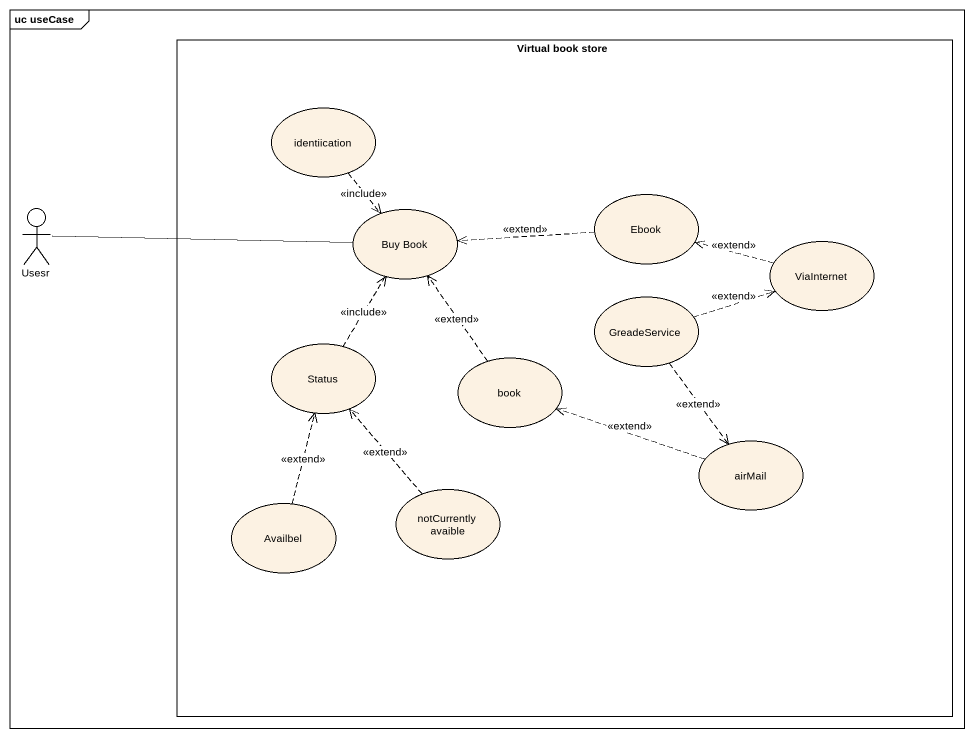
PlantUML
@startuml
mainframe uc useCase
rectangle "Virtual book store" as Virtual_book_store {
  usecase identiication
  usecase "Buy Book" as Buy_Book
  usecase Ebook
  usecase ViaInternet
  usecase GreadeService
  usecase Status
  usecase book
  usecase airMail
  usecase "notCurrently avaible" as notCurrently_avaible
  usecase Availbel
}
actor Usesr
identiication ..> Buy_Book : <<include>>
Buy_Book -left- Usesr
Ebook .left.> Buy_Book : <<extend>>
ViaInternet .left.> Ebook : <<extend>>
GreadeService .right.> ViaInternet : <<extend>>
GreadeService ..> airMail : <<extend>>
Status .up.> Buy_Book : <<include>>
book .up.> Buy_Book : <<extend>>
airMail .left.> book : <<extend>>
notCurrently_avaible .up.> Status : <<extend>>
Availbel .up.> Status : <<extend>>
@enduml
